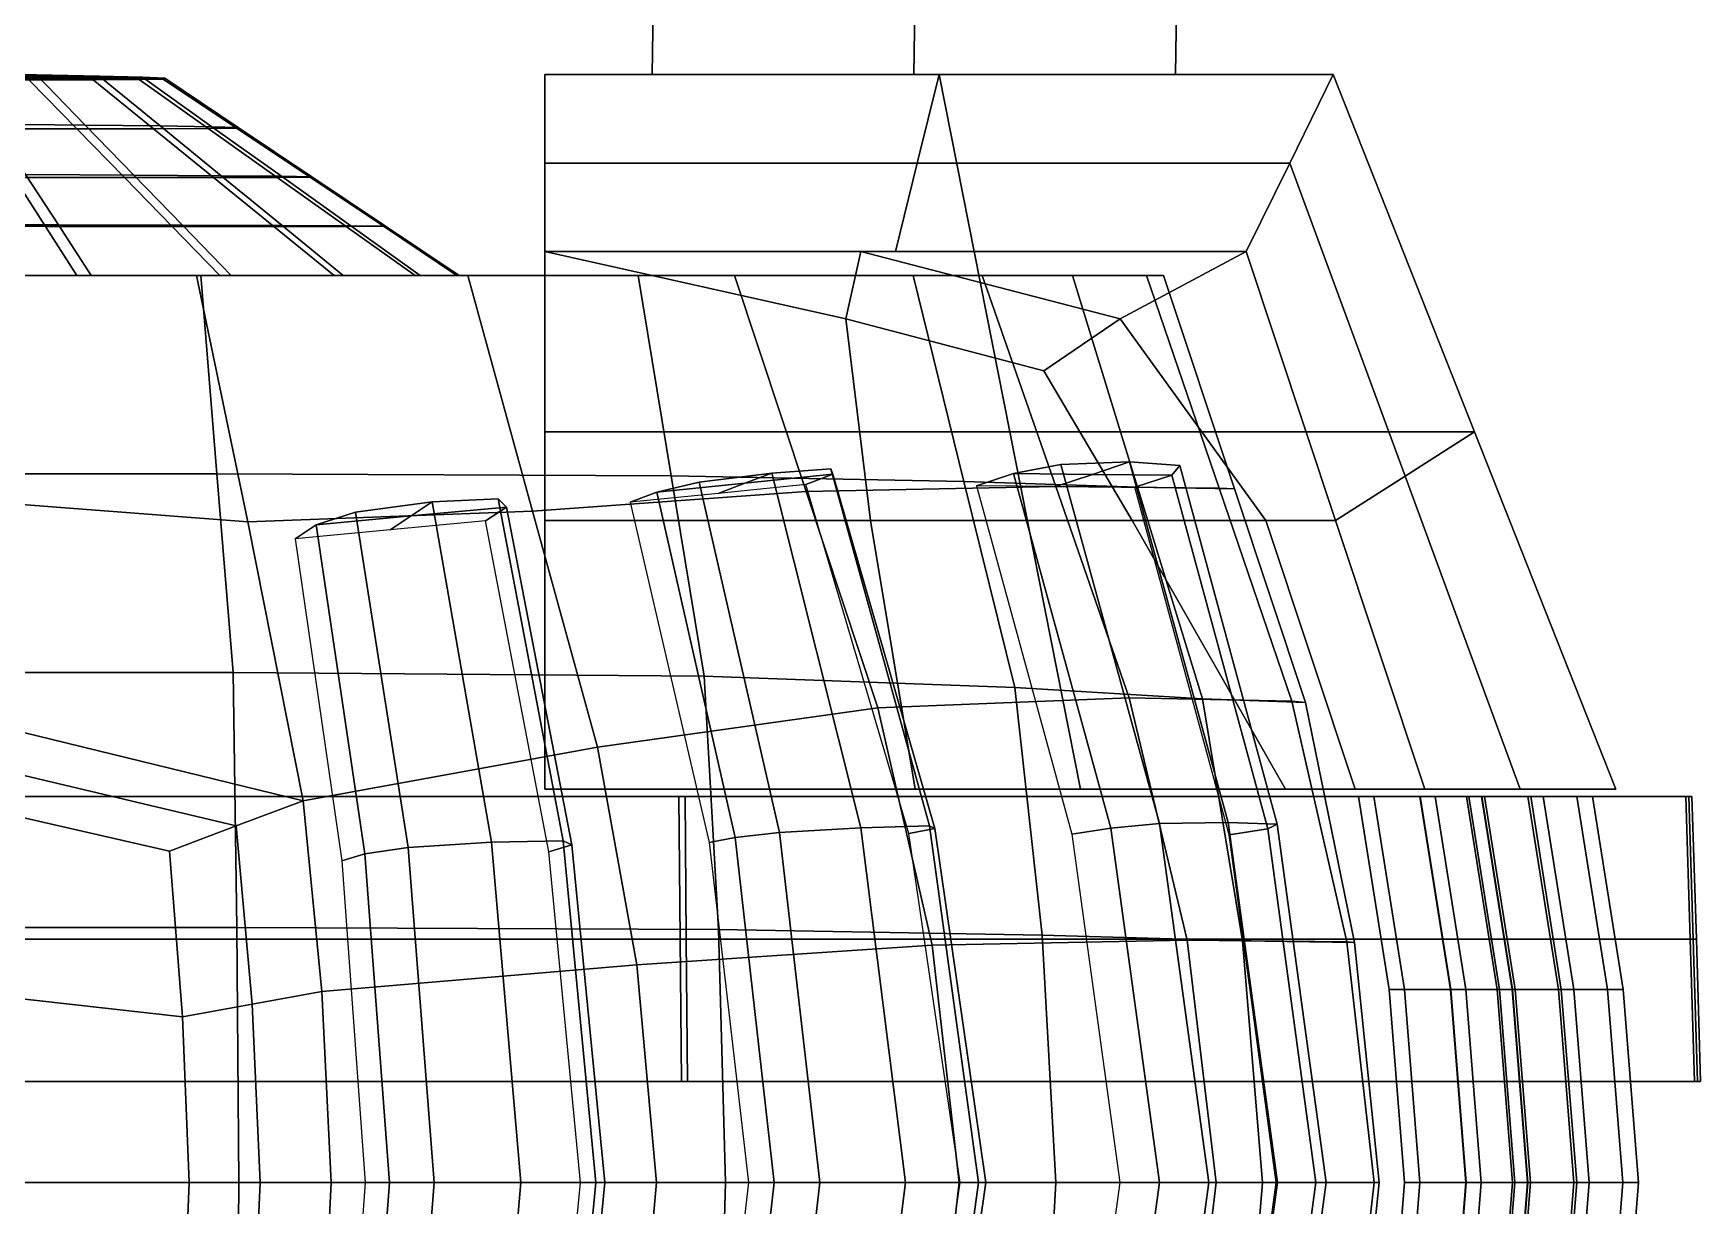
# Model space of a CAD drawing. Extents: x -1.38 to 1.31, y -1.39 to 1.48.
# Drawn here: x -0.0054 to 0.2362, y 0.0343 to 0.2042 of the extents above; entities that cross this region are included whole.
import ezdxf

# ---------------------------------------------------------------- set-up
doc = ezdxf.new("R2010")
doc.units = 0

msp = doc.modelspace()

# ---------------------------------------------------------------- linework, layer by layer
for points in [[(0.12289, 0.24325, 0.88421), (0.1222, 0.19827, 0.88421), (0.08426, 0.19827, 0.88421), (0.08495, 0.24325, 0.88421)], [(0.12289, 0.24325, 0.81766), (0.08495, 0.24325, 0.81766), (0.08426, 0.19827, 0.81766), (0.1222, 0.19827, 0.81766)], [(0.08495, 0.24325, 0.89667), (0.08426, 0.19827, 0.89667), (0.08426, 0.19827, 0.90914), (0.08495, 0.24325, 0.90914)], [(0.08495, 0.24325, 0.89667), (0.08495, 0.24325, 0.88421), (0.08426, 0.19827, 0.88421), (0.08426, 0.19827, 0.89667)], [(0.08495, 0.24325, 0.8052), (0.08495, 0.24325, 0.79273), (0.08426, 0.19827, 0.79273), (0.08426, 0.19827, 0.8052)], [(0.08495, 0.24325, 0.8052), (0.08426, 0.19827, 0.8052), (0.08426, 0.19827, 0.81766), (0.08495, 0.24325, 0.81766)], [(0.12289, 0.24325, 0.90914), (0.08495, 0.24325, 0.90914), (0.08426, 0.19827, 0.90914), (0.1222, 0.19827, 0.90914)], [(0.12289, 0.24325, 0.79273), (0.1222, 0.19827, 0.79273), (0.08426, 0.19827, 0.79273), (0.08495, 0.24325, 0.79273)], [(0.12289, 0.24325, 0.88421), (0.16082, 0.24325, 0.88421), (0.16013, 0.19827, 0.88421), (0.1222, 0.19827, 0.88421)], [(0.12289, 0.24325, 0.81766), (0.1222, 0.19827, 0.81766), (0.16013, 0.19827, 0.81766), (0.16082, 0.24325, 0.81766)], [(0.12289, 0.24325, 0.90914), (0.1222, 0.19827, 0.90914), (0.16013, 0.19827, 0.90914), (0.16082, 0.24325, 0.90914)], [(0.12289, 0.24325, 0.79273), (0.16082, 0.24325, 0.79273), (0.16013, 0.19827, 0.79273), (0.1222, 0.19827, 0.79273)], [(0.16082, 0.24325, 0.89667), (0.16082, 0.24325, 0.90914), (0.16013, 0.19827, 0.90914), (0.16013, 0.19827, 0.89667)], [(0.16082, 0.24325, 0.89667), (0.16013, 0.19827, 0.89667), (0.16013, 0.19827, 0.88421), (0.16082, 0.24325, 0.88421)], [(0.16082, 0.24325, 0.8052), (0.16082, 0.24325, 0.81766), (0.16013, 0.19827, 0.81766), (0.16013, 0.19827, 0.8052)], [(0.16082, 0.24325, 0.8052), (0.16013, 0.19827, 0.8052), (0.16013, 0.19827, 0.79273), (0.16082, 0.24325, 0.79273)], [(-0.04498, 0.19839, 0.9475), (-0.04881, 0.19851, 0.95712), (-0.01607, 0.19835, 0.97018), (-0.00493, 0.1982, 0.96349)], [(-0.04498, 0.19839, 0.9475), (-0.00493, 0.1982, 0.96349), (0.00414, 0.19804, 0.95418), (-0.04054, 0.19825, 0.93635)], [(-0.03576, 0.19809, 0.92438), (-0.04054, 0.19825, 0.93635), (0.00414, 0.19804, 0.95418), (0.01043, 0.19788, 0.94283)], [(0.00212, 0.19094, 0.97194), (-0.00493, 0.1982, 0.96349), (-0.01607, 0.19835, 0.97018), (-0.0113, 0.19106, 0.98029)], [(0.00212, 0.19094, 0.97194), (0.01298, 0.19082, 0.96053), (0.00414, 0.19804, 0.95418), (-0.00493, 0.1982, 0.96349)], [(0.1361, 0.14648, 0.7439), (0.06874, 0.14648, 0.7439), (0.06874, 0.19827, 0.7439), (0.12586, 0.19827, 0.7439)], [(0.12271, 0.18544, 0.91972), (0.12586, 0.19827, 0.91972), (0.06874, 0.19827, 0.91972), (0.06874, 0.18544, 0.91972)], [(0.06874, 0.14007, 0.75354), (0.06874, 0.18544, 0.75354), (0.06874, 0.19827, 0.7439), (0.06874, 0.14648, 0.7439)], [(0.06874, 0.18544, 0.83663), (0.06874, 0.18544, 0.91972), (0.06874, 0.19827, 0.91972), (0.06874, 0.19827, 0.83181)], [(0.06874, 0.18544, 0.83663), (0.06874, 0.19827, 0.83181), (0.06874, 0.19827, 0.7439), (0.06874, 0.18544, 0.75354)], [(0.12586, 0.19827, 0.83181), (0.12586, 0.19827, 0.7439), (0.06874, 0.19827, 0.7439), (0.06874, 0.19827, 0.83181)], [(0.12586, 0.19827, 0.83181), (0.06874, 0.19827, 0.83181), (0.06874, 0.19827, 0.91972), (0.12586, 0.19827, 0.91972)], [(0.1222, 0.19827, 0.89667), (0.1222, 0.19827, 0.90914), (0.08426, 0.19827, 0.90914), (0.08426, 0.19827, 0.89667)], [(0.1222, 0.19827, 0.89667), (0.08426, 0.19827, 0.89667), (0.08426, 0.19827, 0.88421), (0.1222, 0.19827, 0.88421)], [(0.1222, 0.19827, 0.8052), (0.1222, 0.19827, 0.81766), (0.08426, 0.19827, 0.81766), (0.08426, 0.19827, 0.8052)], [(0.1222, 0.19827, 0.8052), (0.08426, 0.19827, 0.8052), (0.08426, 0.19827, 0.79273), (0.1222, 0.19827, 0.79273)], [(0.1222, 0.19827, 0.89667), (0.16013, 0.19827, 0.89667), (0.16013, 0.19827, 0.90914), (0.1222, 0.19827, 0.90914)], [(0.1222, 0.19827, 0.89667), (0.1222, 0.19827, 0.88421), (0.16013, 0.19827, 0.88421), (0.16013, 0.19827, 0.89667)], [(0.1222, 0.19827, 0.8052), (0.16013, 0.19827, 0.8052), (0.16013, 0.19827, 0.81766), (0.1222, 0.19827, 0.81766)], [(0.1222, 0.19827, 0.8052), (0.1222, 0.19827, 0.79273), (0.16013, 0.19827, 0.79273), (0.16013, 0.19827, 0.8052)], [(0.12271, 0.18544, 0.91972), (0.17668, 0.18544, 0.91972), (0.18298, 0.19827, 0.91972), (0.12586, 0.19827, 0.91972)], [(0.1361, 0.14648, 0.7439), (0.12586, 0.19827, 0.7439), (0.18298, 0.19827, 0.7439), (0.20347, 0.14648, 0.7439)], [(0.12586, 0.19827, 0.83181), (0.12586, 0.19827, 0.91972), (0.18298, 0.19827, 0.91972), (0.18298, 0.19827, 0.83181)], [(0.12586, 0.19827, 0.83181), (0.18298, 0.19827, 0.83181), (0.18298, 0.19827, 0.7439), (0.12586, 0.19827, 0.7439)], [(0.19339, 0.14007, 0.91972), (0.20347, 0.14648, 0.91972), (0.18298, 0.19827, 0.91972), (0.17668, 0.18544, 0.91972)], [(0.20347, 0.14648, 0.83181), (0.20347, 0.14648, 0.7439), (0.18298, 0.19827, 0.7439), (0.18298, 0.19827, 0.83181)], [(0.20347, 0.14648, 0.83181), (0.18298, 0.19827, 0.83181), (0.18298, 0.19827, 0.91972), (0.20347, 0.14648, 0.91972)], [(-0.03576, 0.19809, 0.92438), (0.01043, 0.19788, 0.94283), (0.01363, 0.19773, 0.93026), (-0.03098, 0.19794, 0.91243)], [(-0.02654, 0.1978, 0.90132), (-0.03098, 0.19794, 0.91243), (0.01363, 0.19773, 0.93026), (0.01341, 0.19762, 0.9173)], [(-0.02654, 0.1978, 0.90132), (0.01341, 0.19762, 0.9173), (0.00991, 0.19753, 0.90482), (-0.02271, 0.19768, 0.89177)], [(-0.01979, 0.19759, 0.88448), (-0.02271, 0.19768, 0.89177), (0.00991, 0.19753, 0.90482), (0.00325, 0.19748, 0.8937)], [(-0.01979, 0.19759, 0.88448), (0.00325, 0.19748, 0.8937), (-0.006, 0.19747, 0.88464), (-0.01732, 0.19751, 0.87832)], [(-0.01276, 0.19042, 0.86811), (-0.01732, 0.19751, 0.87832), (-0.006, 0.19747, 0.88464), (0.00091, 0.1904, 0.87605)], [(0.01199, 0.1904, 0.88722), (0.00091, 0.1904, 0.87605), (-0.006, 0.19747, 0.88464), (0.00325, 0.19748, 0.8937)], [(0.01199, 0.1904, 0.88722), (0.00325, 0.19748, 0.8937), (0.00991, 0.19753, 0.90482), (0.01991, 0.19044, 0.90077)], [(0.02048, 0.1907, 0.94674), (0.01043, 0.19788, 0.94283), (0.00414, 0.19804, 0.95418), (0.01298, 0.19082, 0.96053)], [(0.02406, 0.1905, 0.91588), (0.01991, 0.19044, 0.90077), (0.00991, 0.19753, 0.90482), (0.01341, 0.19762, 0.9173)], [(0.02048, 0.1907, 0.94674), (0.02429, 0.19059, 0.93153), (0.01363, 0.19773, 0.93026), (0.01043, 0.19788, 0.94283)], [(0.02406, 0.1905, 0.91588), (0.01341, 0.19762, 0.9173), (0.01363, 0.19773, 0.93026), (0.02429, 0.19059, 0.93153)], [(0.00212, 0.19094, 0.97194), (-0.0113, 0.19106, 0.98029), (-0.00654, 0.18376, 0.9904), (0.00917, 0.18368, 0.9804)], [(0.00212, 0.19094, 0.97194), (0.00917, 0.18368, 0.9804), (0.02182, 0.1836, 0.96687), (0.01298, 0.19082, 0.96053)], [(-0.01276, 0.19042, 0.86811), (0.00091, 0.1904, 0.87605), (0.00782, 0.18332, 0.86747), (-0.0082, 0.18333, 0.8579)], [(0.01199, 0.1904, 0.88722), (0.02073, 0.18332, 0.88073), (0.00782, 0.18332, 0.86747), (0.00091, 0.1904, 0.87605)], [(0.01199, 0.1904, 0.88722), (0.01991, 0.19044, 0.90077), (0.02991, 0.18334, 0.89672), (0.02073, 0.18332, 0.88073)], [(0.02048, 0.1907, 0.94674), (0.01298, 0.19082, 0.96053), (0.02182, 0.1836, 0.96687), (0.03054, 0.18352, 0.95064)], [(0.02406, 0.1905, 0.91588), (0.0347, 0.18339, 0.91446), (0.02991, 0.18334, 0.89672), (0.01991, 0.19044, 0.90077)], [(0.02048, 0.1907, 0.94674), (0.03054, 0.18352, 0.95064), (0.03496, 0.18345, 0.93281), (0.02429, 0.19059, 0.93153)], [(0.02406, 0.1905, 0.91588), (0.02429, 0.19059, 0.93153), (0.03496, 0.18345, 0.93281), (0.0347, 0.18339, 0.91446)], [(-0.02239, 0.17649, 1.00721), (-0.00177, 0.17646, 1.00051), (-0.00654, 0.18376, 0.9904), (-0.02446, 0.18383, 0.99604)], [(0.01623, 0.17642, 0.98886), (0.00917, 0.18368, 0.9804), (-0.00654, 0.18376, 0.9904), (-0.00177, 0.17646, 1.00051)], [(0.01623, 0.17642, 0.98886), (0.03066, 0.17638, 0.97321), (0.02182, 0.1836, 0.96687), (0.00917, 0.18368, 0.9804)], [(0.12271, 0.18544, 0.91972), (0.06874, 0.18544, 0.91972), (0.06874, 0.17262, 0.91972), (0.11956, 0.17262, 0.91972)], [(0.06874, 0.14007, 0.75354), (0.06874, 0.13365, 0.76318), (0.06874, 0.17262, 0.76318), (0.06874, 0.18544, 0.75354)], [(0.06874, 0.18544, 0.83663), (0.06874, 0.18544, 0.75354), (0.06874, 0.17262, 0.76318), (0.06874, 0.17262, 0.84145)], [(0.06874, 0.18544, 0.83663), (0.06874, 0.17262, 0.84145), (0.06874, 0.17262, 0.91972), (0.06874, 0.18544, 0.91972)], [(0.12271, 0.18544, 0.91972), (0.11956, 0.17262, 0.91972), (0.17039, 0.17262, 0.91972), (0.17668, 0.18544, 0.91972)], [(0.19339, 0.14007, 0.91972), (0.17668, 0.18544, 0.91972), (0.17039, 0.17262, 0.91972), (0.18332, 0.13365, 0.91972)], [(-0.00364, 0.17625, 0.8477), (-0.0244, 0.17627, 0.84141), (-0.02622, 0.18337, 0.85264), (-0.0082, 0.18333, 0.8579)], [(-0.00364, 0.17625, 0.8477), (-0.0082, 0.18333, 0.8579), (0.00782, 0.18332, 0.86747), (0.01472, 0.17624, 0.85888)], [(0.02947, 0.17624, 0.87425), (0.01472, 0.17624, 0.85888), (0.00782, 0.18332, 0.86747), (0.02073, 0.18332, 0.88073)], [(0.02947, 0.17624, 0.87425), (0.02073, 0.18332, 0.88073), (0.02991, 0.18334, 0.89672), (0.03991, 0.17625, 0.89267)], [(0.04059, 0.17634, 0.95455), (0.03054, 0.18352, 0.95064), (0.02182, 0.1836, 0.96687), (0.03066, 0.17638, 0.97321)], [(0.04535, 0.17627, 0.91303), (0.03991, 0.17625, 0.89267), (0.02991, 0.18334, 0.89672), (0.0347, 0.18339, 0.91446)], [(0.04059, 0.17634, 0.95455), (0.04562, 0.1763, 0.93408), (0.03496, 0.18345, 0.93281), (0.03054, 0.18352, 0.95064)], [(0.04535, 0.17627, 0.91303), (0.0347, 0.18339, 0.91446), (0.03496, 0.18345, 0.93281), (0.04562, 0.1763, 0.93408)], [(-0.02239, 0.17649, 1.00721), (-0.02033, 0.16916, 1.01838), (0.00299, 0.16916, 1.01062), (-0.00177, 0.17646, 1.00051)], [(0.01623, 0.17642, 0.98886), (-0.00177, 0.17646, 1.00051), (0.00299, 0.16916, 1.01062), (0.02328, 0.16916, 0.99731)], [(0.01623, 0.17642, 0.98886), (0.02328, 0.16916, 0.99731), (0.0395, 0.16916, 0.97955), (0.03066, 0.17638, 0.97321)], [(-0.00364, 0.17625, 0.8477), (0.00092, 0.16916, 0.83749), (-0.02258, 0.16916, 0.83019), (-0.0244, 0.17627, 0.84141)], [(-0.00364, 0.17625, 0.8477), (0.01472, 0.17624, 0.85888), (0.02163, 0.16916, 0.8503), (0.00092, 0.16916, 0.83749)], [(0.02947, 0.17624, 0.87425), (0.03821, 0.16916, 0.86776), (0.02163, 0.16916, 0.8503), (0.01472, 0.17624, 0.85888)], [(0.02947, 0.17624, 0.87425), (0.03991, 0.17625, 0.89267), (0.04991, 0.16916, 0.88862), (0.03821, 0.16916, 0.86776)], [(0.04059, 0.17634, 0.95455), (0.03066, 0.17638, 0.97321), (0.0395, 0.16916, 0.97955), (0.05065, 0.16916, 0.95845)], [(0.04535, 0.17627, 0.91303), (0.05599, 0.16916, 0.91161), (0.04991, 0.16916, 0.88862), (0.03991, 0.17625, 0.89267)], [(0.04059, 0.17634, 0.95455), (0.05065, 0.16916, 0.95845), (0.05629, 0.16916, 0.93535), (0.04562, 0.1763, 0.93408)], [(0.04535, 0.17627, 0.91303), (0.04562, 0.1763, 0.93408), (0.05629, 0.16916, 0.93535), (0.05599, 0.16916, 0.91161)], [(0.11594, 0.13365, 0.77272), (0.11235, 0.16288, 0.7911), (0.06874, 0.17262, 0.76318), (0.06874, 0.13365, 0.76318)], [(0.11452, 0.17262, 0.84622), (0.11956, 0.17262, 0.91972), (0.06874, 0.17262, 0.91972), (0.06874, 0.17262, 0.84145)], [(0.11452, 0.17262, 0.84622), (0.06874, 0.17262, 0.84145), (0.06874, 0.17262, 0.76318), (0.11235, 0.16288, 0.7911)], [(0.11452, 0.17262, 0.84622), (0.11235, 0.16288, 0.7911), (0.14106, 0.1553, 0.8091), (0.15209, 0.16288, 0.8498)], [(0.11452, 0.17262, 0.84622), (0.15209, 0.16288, 0.8498), (0.17039, 0.17262, 0.91972), (0.11956, 0.17262, 0.91972)], [(0.17323, 0.13365, 0.85099), (0.18332, 0.13365, 0.91972), (0.17039, 0.17262, 0.91972), (0.15209, 0.16288, 0.8498)], [(0.02119, 0.14037, 0.77678), (-0.04677, 0.14037, 0.77118), (-0.04675, 0.16916, 0.78271), (0.01885, 0.16916, 0.7881)], [(0.00988, 0.16916, 0.81279), (0.01885, 0.16916, 0.7881), (-0.04675, 0.16916, 0.78271), (-0.03466, 0.16916, 0.80645)], [(0.00988, 0.16916, 0.81279), (-0.03466, 0.16916, 0.80645), (-0.02258, 0.16916, 0.83019), (0.00092, 0.16916, 0.83749)], [(-0.01987, 0.16916, 1.04045), (0.01063, 0.16916, 1.03042), (0.00299, 0.16916, 1.01062), (-0.02033, 0.16916, 1.01838)], [(-0.01987, 0.16916, 1.04045), (-0.01941, 0.16916, 1.06253), (0.01826, 0.16916, 1.05022), (0.01063, 0.16916, 1.03042)], [(-0.01532, 0.13656, 1.07359), (0.0257, 0.13343, 1.05937), (0.01826, 0.16916, 1.05022), (-0.01941, 0.16916, 1.06253)], [(0.00988, 0.16916, 0.81279), (0.00092, 0.16916, 0.83749), (0.02163, 0.16916, 0.8503), (0.05193, 0.16916, 0.82676)], [(0.04041, 0.16916, 1.01588), (0.02328, 0.16916, 0.99731), (0.00299, 0.16916, 1.01062), (0.01063, 0.16916, 1.03042)], [(0.00988, 0.16916, 0.81279), (0.05193, 0.16916, 0.82676), (0.08223, 0.16916, 0.80322), (0.01885, 0.16916, 0.7881)], [(0.04041, 0.16916, 1.01588), (0.01063, 0.16916, 1.03042), (0.01826, 0.16916, 1.05022), (0.05755, 0.16916, 1.03444)], [(0.06696, 0.13498, 1.03991), (0.05755, 0.16916, 1.03444), (0.01826, 0.16916, 1.05022), (0.0257, 0.13343, 1.05937)], [(0.02119, 0.14037, 0.77678), (0.01885, 0.16916, 0.7881), (0.08223, 0.16916, 0.80322), (0.08703, 0.14012, 0.79299)], [(0.08015, 0.16916, 0.84793), (0.05193, 0.16916, 0.82676), (0.02163, 0.16916, 0.8503), (0.03821, 0.16916, 0.86776)], [(0.04041, 0.16916, 1.01588), (0.06786, 0.16916, 0.99465), (0.0395, 0.16916, 0.97955), (0.02328, 0.16916, 0.99731)], [(0.08015, 0.16916, 0.84793), (0.03821, 0.16916, 0.86776), (0.04991, 0.16916, 0.88862), (0.09756, 0.16916, 0.87368)], [(0.09137, 0.16916, 0.96456), (0.05065, 0.16916, 0.95845), (0.0395, 0.16916, 0.97955), (0.06786, 0.16916, 0.99465)], [(0.04041, 0.16916, 1.01588), (0.05755, 0.16916, 1.03444), (0.09623, 0.16916, 1.00974), (0.06786, 0.16916, 0.99465)], [(0.10719, 0.16916, 0.90137), (0.09756, 0.16916, 0.87368), (0.04991, 0.16916, 0.88862), (0.05599, 0.16916, 0.91161)], [(0.09137, 0.16916, 0.96456), (0.1061, 0.16916, 0.9315), (0.05629, 0.16916, 0.93535), (0.05065, 0.16916, 0.95845)], [(0.08015, 0.16916, 0.84793), (0.12209, 0.16916, 0.82811), (0.08223, 0.16916, 0.80322), (0.05193, 0.16916, 0.82676)], [(0.10719, 0.16916, 0.90137), (0.05599, 0.16916, 0.91161), (0.05629, 0.16916, 0.93535), (0.1061, 0.16916, 0.9315)], [(0.06696, 0.13498, 1.03991), (0.1066, 0.13781, 1.01139), (0.09623, 0.16916, 1.00974), (0.05755, 0.16916, 1.03444)], [(0.09137, 0.16916, 0.96456), (0.06786, 0.16916, 0.99465), (0.09623, 0.16916, 1.00974), (0.1321, 0.16916, 0.97067)], [(0.08015, 0.16916, 0.84793), (0.09756, 0.16916, 0.87368), (0.14521, 0.16916, 0.85874), (0.12209, 0.16916, 0.82811)], [(0.12946, 0.13929, 0.82018), (0.08703, 0.14012, 0.79299), (0.08223, 0.16916, 0.80322), (0.12209, 0.16916, 0.82811)], [(0.09137, 0.16916, 0.96456), (0.1321, 0.16916, 0.97067), (0.15591, 0.16916, 0.92765), (0.1061, 0.16916, 0.9315)], [(0.14276, 0.13854, 0.97001), (0.1321, 0.16916, 0.97067), (0.09623, 0.16916, 1.00974), (0.1066, 0.13781, 1.01139)], [(0.10719, 0.16916, 0.90137), (0.15838, 0.16916, 0.89113), (0.14521, 0.16916, 0.85874), (0.09756, 0.16916, 0.87368)], [(0.10719, 0.16916, 0.90137), (0.1061, 0.16916, 0.9315), (0.15591, 0.16916, 0.92765), (0.15838, 0.16916, 0.89113)], [(0.12946, 0.13929, 0.82018), (0.12209, 0.16916, 0.82811), (0.14521, 0.16916, 0.85874), (0.15462, 0.13846, 0.85336)], [(0.14276, 0.13854, 0.97001), (0.16645, 0.1383, 0.92548), (0.15591, 0.16916, 0.92765), (0.1321, 0.16916, 0.97067)], [(0.16868, 0.1382, 0.88753), (0.15462, 0.13846, 0.85336), (0.14521, 0.16916, 0.85874), (0.15838, 0.16916, 0.89113)], [(0.16868, 0.1382, 0.88753), (0.15838, 0.16916, 0.89113), (0.15591, 0.16916, 0.92765), (0.16645, 0.1383, 0.92548)], [(0.11594, 0.13365, 0.77272), (0.15386, 0.13365, 0.79706), (0.14106, 0.1553, 0.8091), (0.11235, 0.16288, 0.7911)], [(0.17323, 0.13365, 0.85099), (0.15209, 0.16288, 0.8498), (0.14106, 0.1553, 0.8091), (0.15386, 0.13365, 0.79706)], [(0.1361, 0.14648, 0.7439), (0.14635, 0.09469, 0.7439), (0.06874, 0.09469, 0.7439), (0.06874, 0.14648, 0.7439)], [(0.06874, 0.14007, 0.75354), (0.06874, 0.14648, 0.7439), (0.06874, 0.09469, 0.7439), (0.06874, 0.09469, 0.75354)], [(0.1361, 0.14648, 0.7439), (0.20347, 0.14648, 0.7439), (0.22396, 0.09469, 0.7439), (0.14635, 0.09469, 0.7439)], [(0.19339, 0.14007, 0.91972), (0.2101, 0.09469, 0.91972), (0.22396, 0.09469, 0.91972), (0.20347, 0.14648, 0.91972)], [(0.20347, 0.14648, 0.83181), (0.20347, 0.14648, 0.91972), (0.22396, 0.09469, 0.91972), (0.22396, 0.09469, 0.83181)], [(0.20347, 0.14648, 0.83181), (0.22396, 0.09469, 0.83181), (0.22396, 0.09469, 0.7439), (0.20347, 0.14648, 0.7439)], [(0.02119, 0.14037, 0.77678), (0.02354, 0.11158, 0.76546), (-0.04679, 0.11159, 0.75966), (-0.04677, 0.14037, 0.77118)], [(0.02119, 0.14037, 0.77678), (0.08703, 0.14012, 0.79299), (0.09183, 0.11107, 0.78276), (0.02354, 0.11158, 0.76546)], [(0.09772, 0.13904, 1.02606), (0.08498, 0.13774, 1.03514), (0.09108, 0.13917, 1.03689), (0.1016, 0.14051, 1.03142)], [(0.11454, 0.08908, 1.03582), (0.1016, 0.14051, 1.03142), (0.09108, 0.13917, 1.03689), (0.10275, 0.08841, 1.04152)], [(0.09772, 0.13904, 1.02606), (0.11045, 0.14033, 1.01699), (0.10657, 0.13886, 1.01163), (0.09383, 0.13756, 1.02071)], [(0.09772, 0.13904, 1.02606), (0.1016, 0.14051, 1.03142), (0.11018, 0.14112, 1.02328), (0.11045, 0.14033, 1.01699)], [(0.11454, 0.08908, 1.03582), (0.12445, 0.08939, 1.02725), (0.11018, 0.14112, 1.02328), (0.1016, 0.14051, 1.03142)], [(0.12525, 0.08899, 1.02058), (0.12148, 0.08826, 1.01487), (0.10657, 0.13886, 1.01163), (0.11045, 0.14033, 1.01699)], [(0.12525, 0.08899, 1.02058), (0.11045, 0.14033, 1.01699), (0.11018, 0.14112, 1.02328), (0.12445, 0.08939, 1.02725)], [(0.15075, 0.08904, 0.99076), (0.13664, 0.14043, 0.98972), (0.13129, 0.13865, 0.98595), (0.14512, 0.08815, 0.98693)], [(0.14811, 0.14032, 0.97378), (0.14276, 0.13854, 0.97001), (0.13129, 0.13865, 0.98595), (0.13664, 0.14043, 0.98972)], [(0.14811, 0.14032, 0.97378), (0.13664, 0.14043, 0.98972), (0.14352, 0.14174, 0.98856), (0.15346, 0.14211, 0.97755)], [(0.15075, 0.08904, 0.99076), (0.15781, 0.0897, 0.98941), (0.14352, 0.14174, 0.98856), (0.13664, 0.14043, 0.98972)], [(0.14811, 0.14032, 0.97378), (0.15958, 0.14022, 0.95784), (0.15424, 0.13844, 0.95407), (0.14276, 0.13854, 0.97001)], [(0.16775, 0.08988, 0.9777), (0.15346, 0.14211, 0.97755), (0.14352, 0.14174, 0.98856), (0.15781, 0.0897, 0.98941)], [(0.14811, 0.14032, 0.97378), (0.15346, 0.14211, 0.97755), (0.16073, 0.14158, 0.96465), (0.15958, 0.14022, 0.95784)], [(0.16775, 0.08988, 0.9777), (0.17488, 0.08962, 0.96408), (0.16073, 0.14158, 0.96465), (0.15346, 0.14211, 0.97755)], [(0.17351, 0.08894, 0.95699), (0.16788, 0.08805, 0.95316), (0.15424, 0.13844, 0.95407), (0.15958, 0.14022, 0.95784)], [(0.17351, 0.08894, 0.95699), (0.15958, 0.14022, 0.95784), (0.16073, 0.14158, 0.96465), (0.17488, 0.08962, 0.96408)], [(0.06696, 0.13498, 1.03991), (0.07637, 0.10079, 1.04537), (0.11698, 0.10646, 1.01304), (0.1066, 0.13781, 1.01139)], [(0.06874, 0.14007, 0.75354), (0.06874, 0.09469, 0.75354), (0.06874, 0.09469, 0.76318), (0.06874, 0.13365, 0.76318)], [(0.09772, 0.13904, 1.02606), (0.09383, 0.13756, 1.02071), (0.08109, 0.13627, 1.02978), (0.08498, 0.13774, 1.03514)], [(0.0963, 0.0877, 1.03961), (0.08498, 0.13774, 1.03514), (0.08109, 0.13627, 1.02978), (0.09253, 0.08696, 1.03389)], [(0.0963, 0.0877, 1.03961), (0.10275, 0.08841, 1.04152), (0.09108, 0.13917, 1.03689), (0.08498, 0.13774, 1.03514)], [(0.12946, 0.13929, 0.82018), (0.13682, 0.10942, 0.81226), (0.09183, 0.11107, 0.78276), (0.08703, 0.14012, 0.79299)], [(0.14276, 0.13854, 0.97001), (0.1066, 0.13781, 1.01139), (0.11698, 0.10646, 1.01304), (0.15342, 0.10793, 0.96936)], [(0.12946, 0.13929, 0.82018), (0.15462, 0.13846, 0.85336), (0.16403, 0.10776, 0.84797), (0.13682, 0.10942, 0.81226)], [(0.14276, 0.13854, 0.97001), (0.15342, 0.10793, 0.96936), (0.177, 0.10744, 0.92332), (0.16645, 0.1383, 0.92548)], [(0.16868, 0.1382, 0.88753), (0.17898, 0.10724, 0.88393), (0.16403, 0.10776, 0.84797), (0.15462, 0.13846, 0.85336)], [(0.16868, 0.1382, 0.88753), (0.16645, 0.1383, 0.92548), (0.177, 0.10744, 0.92332), (0.17898, 0.10724, 0.88393)], [(0.19339, 0.14007, 0.91972), (0.18332, 0.13365, 0.91972), (0.19625, 0.09469, 0.91972), (0.2101, 0.09469, 0.91972)], [(-0.01532, 0.13656, 1.07359), (-0.01123, 0.10395, 1.08465), (0.03369, 0.09302, 1.07203), (0.0257, 0.13343, 1.05937)], [(0.04936, 0.13429, 1.05637), (0.03557, 0.133, 1.06374), (0.04129, 0.13484, 1.06618), (0.05239, 0.13632, 1.06209)], [(0.06098, 0.08699, 1.0718), (0.05239, 0.13632, 1.06209), (0.04129, 0.13484, 1.06618), (0.0489, 0.08625, 1.07682)], [(0.04936, 0.13429, 1.05637), (0.06316, 0.13558, 1.04901), (0.06012, 0.13356, 1.0433), (0.04633, 0.13226, 1.05066)], [(0.04936, 0.13429, 1.05637), (0.05239, 0.13632, 1.06209), (0.06198, 0.13678, 1.05514), (0.06316, 0.13558, 1.04901)], [(0.06098, 0.08699, 1.0718), (0.0714, 0.08722, 1.06384), (0.06198, 0.13678, 1.05514), (0.05239, 0.13632, 1.06209)], [(0.07265, 0.08662, 1.05725), (0.06932, 0.08561, 1.05136), (0.06012, 0.13356, 1.0433), (0.06316, 0.13558, 1.04901)], [(0.07265, 0.08662, 1.05725), (0.06316, 0.13558, 1.04901), (0.06198, 0.13678, 1.05514), (0.0714, 0.08722, 1.06384)], [(0.06696, 0.13498, 1.03991), (0.0257, 0.13343, 1.05937), (0.03369, 0.09302, 1.07203), (0.07637, 0.10079, 1.04537)], [(0.04936, 0.13429, 1.05637), (0.04633, 0.13226, 1.05066), (0.03253, 0.13097, 1.05802), (0.03557, 0.133, 1.06374)], [(0.04265, 0.08533, 1.07457), (0.03557, 0.133, 1.06374), (0.03253, 0.13097, 1.05802), (0.03931, 0.08431, 1.06868)], [(0.04265, 0.08533, 1.07457), (0.0489, 0.08625, 1.07682), (0.04129, 0.13484, 1.06618), (0.03557, 0.133, 1.06374)], [(0.11594, 0.13365, 0.77272), (0.06874, 0.13365, 0.76318), (0.06874, 0.09469, 0.76318), (0.1224, 0.09469, 0.77272)], [(0.11594, 0.13365, 0.77272), (0.1224, 0.09469, 0.77272), (0.17607, 0.09469, 0.78226), (0.15386, 0.13365, 0.79706)], [(0.17323, 0.13365, 0.85099), (0.15386, 0.13365, 0.79706), (0.17607, 0.09469, 0.78226), (0.18616, 0.09469, 0.85099)], [(0.17323, 0.13365, 0.85099), (0.18616, 0.09469, 0.85099), (0.19625, 0.09469, 0.91972), (0.18332, 0.13365, 0.91972)], [(0.02409, 0.07462, 0.75911), (-0.04752, 0.07462, 0.75347), (-0.04679, 0.11159, 0.75966), (0.02354, 0.11158, 0.76546)], [(0.02409, 0.07462, 0.75911), (0.02354, 0.11158, 0.76546), (0.09183, 0.11107, 0.78276), (0.09389, 0.07437, 0.77658)], [(0.14078, 0.07354, 0.80675), (0.09389, 0.07437, 0.77658), (0.09183, 0.11107, 0.78276), (0.13682, 0.10942, 0.81226)], [(0.14078, 0.07354, 0.80675), (0.13682, 0.10942, 0.81226), (0.16403, 0.10776, 0.84797), (0.16982, 0.07271, 0.84353)], [(0.08207, 0.06922, 1.04941), (0.12484, 0.07206, 1.01535), (0.11698, 0.10646, 1.01304), (0.07637, 0.10079, 1.04537)], [(0.16184, 0.07279, 0.96972), (0.15342, 0.10793, 0.96936), (0.11698, 0.10646, 1.01304), (0.12484, 0.07206, 1.01535)], [(0.16184, 0.07279, 0.96972), (0.18495, 0.07255, 0.92177), (0.177, 0.10744, 0.92332), (0.15342, 0.10793, 0.96936)], [(0.18608, 0.07245, 0.88079), (0.16982, 0.07271, 0.84353), (0.16403, 0.10776, 0.84797), (0.17898, 0.10724, 0.88393)], [(0.18608, 0.07245, 0.88079), (0.17898, 0.10724, 0.88393), (0.177, 0.10744, 0.92332), (0.18495, 0.07255, 0.92177)], [(-0.0143, 0.09845, 1.06068), (0.02401, 0.08937, 1.05038), (0.03369, 0.09302, 1.07203), (-0.01123, 0.10395, 1.08465)], [(0.08207, 0.06922, 1.04941), (0.07637, 0.10079, 1.04537), (0.03369, 0.09302, 1.07203), (0.03641, 0.06534, 1.07767)], [(-0.0143, 0.09845, 1.06068), (-0.01737, 0.09295, 1.03672), (0.01433, 0.08572, 1.02873), (0.02401, 0.08937, 1.05038)], [(0.13438, 0.09469, 0.75831), (0.1224, 0.09469, 0.77272), (0.06874, 0.09469, 0.76318), (0.06874, 0.09469, 0.75354)], [(0.13438, 0.09469, 0.75831), (0.06874, 0.09469, 0.75354), (0.06874, 0.09469, 0.7439), (0.14635, 0.09469, 0.7439)], [(0.13438, 0.09469, 0.75831), (0.20001, 0.09469, 0.76308), (0.17607, 0.09469, 0.78226), (0.1224, 0.09469, 0.77272)], [(0.13438, 0.09469, 0.75831), (0.14635, 0.09469, 0.7439), (0.22396, 0.09469, 0.7439), (0.20001, 0.09469, 0.76308)], [(0.20506, 0.09469, 0.8414), (0.18616, 0.09469, 0.85099), (0.17607, 0.09469, 0.78226), (0.20001, 0.09469, 0.76308)], [(0.20506, 0.09469, 0.8414), (0.2101, 0.09469, 0.91972), (0.19625, 0.09469, 0.91972), (0.18616, 0.09469, 0.85099)], [(0.20506, 0.09469, 0.8414), (0.20001, 0.09469, 0.76308), (0.22396, 0.09469, 0.7439), (0.22396, 0.09469, 0.83181)], [(0.20506, 0.09469, 0.8414), (0.22396, 0.09469, 0.83181), (0.22396, 0.09469, 0.91972), (0.2101, 0.09469, 0.91972)], [(0.08833, 0.07297, 0.75352), (-0.05156, 0.07297, 0.74126), (-0.05132, 0.09361, 0.74332), (0.08815, 0.09361, 0.75563)], [(0.08859, 0.09361, 0.76363), (0.08815, 0.09361, 0.75563), (-0.05132, 0.09361, 0.74332), (-0.05087, 0.09361, 0.75131)], [(0.08859, 0.09361, 0.76363), (-0.05087, 0.09361, 0.75131), (-0.05043, 0.09361, 0.7593), (0.08904, 0.09361, 0.77162)], [(0.08922, 0.07297, 0.7695), (0.08904, 0.09361, 0.77162), (-0.05043, 0.09361, 0.7593), (-0.05067, 0.07297, 0.75724)], [(-0.01614, 0.0653, 1.04262), (0.01622, 0.06169, 1.03284), (0.01433, 0.08572, 1.02873), (-0.01737, 0.09295, 1.03672)], [(0.02632, 0.06351, 1.05526), (0.03641, 0.06534, 1.07767), (0.03369, 0.09302, 1.07203), (0.02401, 0.08937, 1.05038)], [(0.08833, 0.07297, 0.75352), (0.08815, 0.09361, 0.75563), (0.2341, 0.09361, 0.77717), (0.23472, 0.07297, 0.77502)], [(0.08859, 0.09361, 0.76363), (0.23454, 0.09361, 0.78516), (0.2341, 0.09361, 0.77717), (0.08815, 0.09361, 0.75563)], [(0.08859, 0.09361, 0.76363), (0.08904, 0.09361, 0.77162), (0.23498, 0.09361, 0.79315), (0.23454, 0.09361, 0.78516)], [(0.08922, 0.07297, 0.7695), (0.23561, 0.07297, 0.791), (0.23498, 0.09361, 0.79315), (0.08904, 0.09361, 0.77162)], [(0.19107, 0.06563, 0.80537), (0.19331, 0.06563, 0.81208), (0.18887, 0.09361, 0.81208), (0.18663, 0.09361, 0.80537)], [(0.19107, 0.06563, 0.80537), (0.18663, 0.09361, 0.80537), (0.18887, 0.09361, 0.79866), (0.19331, 0.06563, 0.79866)], [(0.20002, 0.06563, 0.79642), (0.19331, 0.06563, 0.79866), (0.18887, 0.09361, 0.79866), (0.19557, 0.09361, 0.79642)], [(0.20002, 0.06563, 0.81431), (0.19557, 0.09361, 0.81431), (0.18887, 0.09361, 0.81208), (0.19331, 0.06563, 0.81208)], [(0.19998, 0.06563, 0.84413), (0.20221, 0.06563, 0.85084), (0.19777, 0.09361, 0.85084), (0.19554, 0.09361, 0.84413)], [(0.19998, 0.06563, 0.84413), (0.19554, 0.09361, 0.84413), (0.19777, 0.09361, 0.83742), (0.20221, 0.06563, 0.83742)], [(0.20002, 0.06563, 0.79642), (0.19557, 0.09361, 0.79642), (0.20228, 0.09361, 0.79866), (0.20672, 0.06563, 0.79866)], [(0.20002, 0.06563, 0.81431), (0.20672, 0.06563, 0.81208), (0.20228, 0.09361, 0.81208), (0.19557, 0.09361, 0.81431)], [(0.20892, 0.06563, 0.85308), (0.20448, 0.09361, 0.85308), (0.19777, 0.09361, 0.85084), (0.20221, 0.06563, 0.85084)], [(0.20892, 0.06563, 0.83519), (0.20221, 0.06563, 0.83742), (0.19777, 0.09361, 0.83742), (0.20448, 0.09361, 0.83519)], [(0.20896, 0.06563, 0.80537), (0.20672, 0.06563, 0.79866), (0.20228, 0.09361, 0.79866), (0.20452, 0.09361, 0.80537)], [(0.20896, 0.06563, 0.80537), (0.20452, 0.09361, 0.80537), (0.20228, 0.09361, 0.81208), (0.20672, 0.06563, 0.81208)], [(0.2071, 0.06563, 0.88603), (0.20934, 0.06563, 0.89274), (0.20489, 0.09361, 0.89274), (0.20266, 0.09361, 0.88603)], [(0.2071, 0.06563, 0.88603), (0.20266, 0.09361, 0.88603), (0.20489, 0.09361, 0.87932), (0.20934, 0.06563, 0.87932)], [(0.20892, 0.06563, 0.85308), (0.21563, 0.06563, 0.85084), (0.21119, 0.09361, 0.85084), (0.20448, 0.09361, 0.85308)], [(0.20892, 0.06563, 0.83519), (0.20448, 0.09361, 0.83519), (0.21119, 0.09361, 0.83742), (0.21563, 0.06563, 0.83742)], [(0.21604, 0.06563, 0.87708), (0.20934, 0.06563, 0.87932), (0.20489, 0.09361, 0.87932), (0.2116, 0.09361, 0.87708)], [(0.21604, 0.06563, 0.89497), (0.2116, 0.09361, 0.89497), (0.20489, 0.09361, 0.89274), (0.20934, 0.06563, 0.89274)], [(0.21787, 0.06563, 0.84413), (0.21563, 0.06563, 0.83742), (0.21119, 0.09361, 0.83742), (0.21343, 0.09361, 0.84413)], [(0.21787, 0.06563, 0.84413), (0.21343, 0.09361, 0.84413), (0.21119, 0.09361, 0.85084), (0.21563, 0.06563, 0.85084)], [(0.21604, 0.06563, 0.87708), (0.2116, 0.09361, 0.87708), (0.21831, 0.09361, 0.87932), (0.22275, 0.06563, 0.87932)], [(0.21604, 0.06563, 0.89497), (0.22275, 0.06563, 0.89274), (0.21831, 0.09361, 0.89274), (0.2116, 0.09361, 0.89497)], [(0.22499, 0.06563, 0.88603), (0.22275, 0.06563, 0.87932), (0.21831, 0.09361, 0.87932), (0.22055, 0.09361, 0.88603)], [(0.22499, 0.06563, 0.88603), (0.22055, 0.09361, 0.88603), (0.21831, 0.09361, 0.89274), (0.22275, 0.06563, 0.89274)], [(0.23517, 0.07297, 0.78301), (0.23472, 0.07297, 0.77502), (0.2341, 0.09361, 0.77717), (0.23454, 0.09361, 0.78516)], [(0.23517, 0.07297, 0.78301), (0.23454, 0.09361, 0.78516), (0.23498, 0.09361, 0.79315), (0.23561, 0.07297, 0.791)], [(0.15075, 0.08904, 0.99076), (0.1578, 0.03766, 0.99128), (0.16495, 0.03766, 0.98983), (0.15781, 0.0897, 0.98941)], [(0.16775, 0.08988, 0.9777), (0.15781, 0.0897, 0.98941), (0.16495, 0.03766, 0.98983), (0.17489, 0.03766, 0.97778)], [(0.16775, 0.08988, 0.9777), (0.17489, 0.03766, 0.97778), (0.18195, 0.03766, 0.9638), (0.17488, 0.08962, 0.96408)], [(0.17351, 0.08894, 0.95699), (0.17488, 0.08962, 0.96408), (0.18195, 0.03766, 0.9638), (0.18047, 0.03766, 0.95656)], [(0.02632, 0.06351, 1.05526), (0.02401, 0.08937, 1.05038), (0.01433, 0.08572, 1.02873), (0.01622, 0.06169, 1.03284)], [(0.06098, 0.08699, 1.0718), (0.06527, 0.03766, 1.07666), (0.07611, 0.03766, 1.06818), (0.0714, 0.08722, 1.06384)], [(0.07265, 0.08662, 1.05725), (0.0714, 0.08722, 1.06384), (0.07611, 0.03766, 1.06818), (0.0774, 0.03766, 1.06137)], [(0.0963, 0.0877, 1.03961), (0.09253, 0.08696, 1.03389), (0.09825, 0.03766, 1.03595), (0.10196, 0.03766, 1.04185)], [(0.0963, 0.0877, 1.03961), (0.10196, 0.03766, 1.04185), (0.10858, 0.03766, 1.04384), (0.10275, 0.08841, 1.04152)], [(0.11454, 0.08908, 1.03582), (0.10275, 0.08841, 1.04152), (0.10858, 0.03766, 1.04384), (0.12101, 0.03766, 1.03801)], [(0.11454, 0.08908, 1.03582), (0.12101, 0.03766, 1.03801), (0.13159, 0.03766, 1.02924), (0.12445, 0.08939, 1.02725)], [(0.12525, 0.08899, 1.02058), (0.13264, 0.03766, 1.02238), (0.12893, 0.03766, 1.01648), (0.12148, 0.08826, 1.01487)], [(0.12525, 0.08899, 1.02058), (0.12445, 0.08939, 1.02725), (0.13159, 0.03766, 1.02924), (0.13264, 0.03766, 1.02238)], [(0.15075, 0.08904, 0.99076), (0.14512, 0.08815, 0.98693), (0.15204, 0.03766, 0.98742), (0.1578, 0.03766, 0.99128)], [(0.17351, 0.08894, 0.95699), (0.18047, 0.03766, 0.95656), (0.17471, 0.03766, 0.9527), (0.16788, 0.08805, 0.95316)], [(0.04265, 0.08533, 1.07457), (0.03931, 0.08431, 1.06868), (0.0427, 0.03766, 1.07401), (0.04619, 0.03766, 1.07999)], [(0.04265, 0.08533, 1.07457), (0.04619, 0.03766, 1.07999), (0.0527, 0.03766, 1.08214), (0.0489, 0.08625, 1.07682)], [(0.06098, 0.08699, 1.0718), (0.0489, 0.08625, 1.07682), (0.0527, 0.03766, 1.08214), (0.06527, 0.03766, 1.07666)], [(0.07265, 0.08662, 1.05725), (0.0774, 0.03766, 1.06137), (0.07391, 0.03766, 1.05539), (0.06932, 0.08561, 1.05136)], [(0.08833, 0.07297, 0.75352), (0.08851, 0.05233, 0.7514), (-0.0518, 0.05233, 0.73919), (-0.05156, 0.07297, 0.74126)], [(0.08922, 0.07297, 0.7695), (-0.05067, 0.07297, 0.75724), (-0.05092, 0.05233, 0.75518), (0.0894, 0.05233, 0.76739)], [(0.02409, 0.07462, 0.75911), (0.02436, 0.03766, 0.75594), (-0.04789, 0.03766, 0.75038), (-0.04752, 0.07462, 0.75347)], [(0.02409, 0.07462, 0.75911), (0.09389, 0.07437, 0.77658), (0.09492, 0.03766, 0.77348), (0.02436, 0.03766, 0.75594)], [(0.08833, 0.07297, 0.75352), (0.23472, 0.07297, 0.77502), (0.23535, 0.05233, 0.77287), (0.08851, 0.05233, 0.7514)], [(0.08922, 0.07297, 0.7695), (0.0894, 0.05233, 0.76739), (0.23623, 0.05233, 0.78885), (0.23561, 0.07297, 0.791)], [(0.14078, 0.07354, 0.80675), (0.14276, 0.03766, 0.804), (0.09492, 0.03766, 0.77348), (0.09389, 0.07437, 0.77658)], [(0.16184, 0.07279, 0.96972), (0.12484, 0.07206, 1.01535), (0.12877, 0.03766, 1.01651), (0.16604, 0.03766, 0.9699)], [(0.14078, 0.07354, 0.80675), (0.16982, 0.07271, 0.84353), (0.17272, 0.03766, 0.8413), (0.14276, 0.03766, 0.804)], [(0.16184, 0.07279, 0.96972), (0.16604, 0.03766, 0.9699), (0.18893, 0.03766, 0.92099), (0.18495, 0.07255, 0.92177)], [(0.18608, 0.07245, 0.88079), (0.18963, 0.03766, 0.87922), (0.17272, 0.03766, 0.8413), (0.16982, 0.07271, 0.84353)], [(0.18608, 0.07245, 0.88079), (0.18495, 0.07255, 0.92177), (0.18893, 0.03766, 0.92099), (0.18963, 0.03766, 0.87922)], [(0.23517, 0.07297, 0.78301), (0.23579, 0.05233, 0.78086), (0.23535, 0.05233, 0.77287), (0.23472, 0.07297, 0.77502)], [(0.23517, 0.07297, 0.78301), (0.23561, 0.07297, 0.791), (0.23623, 0.05233, 0.78885), (0.23579, 0.05233, 0.78086)], [(0.08207, 0.06922, 1.04941), (0.08491, 0.03766, 1.05143), (0.12877, 0.03766, 1.01651), (0.12484, 0.07206, 1.01535)], [(0.08207, 0.06922, 1.04941), (0.03641, 0.06534, 1.07767), (0.03777, 0.03766, 1.08049), (0.08491, 0.03766, 1.05143)], [(-0.01614, 0.0653, 1.04262), (-0.01553, 0.03766, 1.04558), (0.01716, 0.03766, 1.0349), (0.01622, 0.06169, 1.03284)], [(0.02632, 0.06351, 1.05526), (0.02747, 0.03766, 1.05769), (0.03777, 0.03766, 1.08049), (0.03641, 0.06534, 1.07767)], [(0.19107, 0.06563, 0.80537), (0.19331, 0.06563, 0.79866), (0.19553, 0.03766, 0.79866), (0.19329, 0.03766, 0.80537)], [(0.19107, 0.06563, 0.80537), (0.19329, 0.03766, 0.80537), (0.19553, 0.03766, 0.81208), (0.19331, 0.06563, 0.81208)], [(0.20002, 0.06563, 0.79642), (0.20224, 0.03766, 0.79642), (0.19553, 0.03766, 0.79866), (0.19331, 0.06563, 0.79866)], [(0.20002, 0.06563, 0.81431), (0.19331, 0.06563, 0.81208), (0.19553, 0.03766, 0.81208), (0.20224, 0.03766, 0.81431)], [(0.19998, 0.06563, 0.84413), (0.20221, 0.06563, 0.83742), (0.20444, 0.03766, 0.83742), (0.2022, 0.03766, 0.84413)], [(0.19998, 0.06563, 0.84413), (0.2022, 0.03766, 0.84413), (0.20444, 0.03766, 0.85084), (0.20221, 0.06563, 0.85084)], [(0.20002, 0.06563, 0.79642), (0.20672, 0.06563, 0.79866), (0.20895, 0.03766, 0.79866), (0.20224, 0.03766, 0.79642)], [(0.20002, 0.06563, 0.81431), (0.20224, 0.03766, 0.81431), (0.20895, 0.03766, 0.81208), (0.20672, 0.06563, 0.81208)], [(0.20892, 0.06563, 0.85308), (0.20221, 0.06563, 0.85084), (0.20444, 0.03766, 0.85084), (0.21114, 0.03766, 0.85308)], [(0.20892, 0.06563, 0.83519), (0.21114, 0.03766, 0.83519), (0.20444, 0.03766, 0.83742), (0.20221, 0.06563, 0.83742)], [(0.20896, 0.06563, 0.80537), (0.20672, 0.06563, 0.81208), (0.20895, 0.03766, 0.81208), (0.21118, 0.03766, 0.80537)], [(0.20896, 0.06563, 0.80537), (0.21118, 0.03766, 0.80537), (0.20895, 0.03766, 0.79866), (0.20672, 0.06563, 0.79866)], [(0.2071, 0.06563, 0.88603), (0.20934, 0.06563, 0.87932), (0.21156, 0.03766, 0.87932), (0.20932, 0.03766, 0.88603)], [(0.2071, 0.06563, 0.88603), (0.20932, 0.03766, 0.88603), (0.21156, 0.03766, 0.89274), (0.20934, 0.06563, 0.89274)], [(0.20892, 0.06563, 0.85308), (0.21114, 0.03766, 0.85308), (0.21785, 0.03766, 0.85084), (0.21563, 0.06563, 0.85084)], [(0.20892, 0.06563, 0.83519), (0.21563, 0.06563, 0.83742), (0.21785, 0.03766, 0.83742), (0.21114, 0.03766, 0.83519)], [(0.21604, 0.06563, 0.87708), (0.21827, 0.03766, 0.87708), (0.21156, 0.03766, 0.87932), (0.20934, 0.06563, 0.87932)], [(0.21604, 0.06563, 0.89497), (0.20934, 0.06563, 0.89274), (0.21156, 0.03766, 0.89274), (0.21827, 0.03766, 0.89497)], [(0.21787, 0.06563, 0.84413), (0.21563, 0.06563, 0.85084), (0.21785, 0.03766, 0.85084), (0.22009, 0.03766, 0.84413)], [(0.21787, 0.06563, 0.84413), (0.22009, 0.03766, 0.84413), (0.21785, 0.03766, 0.83742), (0.21563, 0.06563, 0.83742)], [(0.21604, 0.06563, 0.87708), (0.22275, 0.06563, 0.87932), (0.22497, 0.03766, 0.87932), (0.21827, 0.03766, 0.87708)], [(0.21604, 0.06563, 0.89497), (0.21827, 0.03766, 0.89497), (0.22497, 0.03766, 0.89274), (0.22275, 0.06563, 0.89274)], [(0.22499, 0.06563, 0.88603), (0.22275, 0.06563, 0.89274), (0.22497, 0.03766, 0.89274), (0.22721, 0.03766, 0.88603)], [(0.22499, 0.06563, 0.88603), (0.22721, 0.03766, 0.88603), (0.22497, 0.03766, 0.87932), (0.22275, 0.06563, 0.87932)], [(0.02632, 0.06351, 1.05526), (0.01622, 0.06169, 1.03284), (0.01716, 0.03766, 1.0349), (0.02747, 0.03766, 1.05769)], [(0.08895, 0.05233, 0.7594), (-0.05136, 0.05233, 0.74719), (-0.0518, 0.05233, 0.73919), (0.08851, 0.05233, 0.7514)], [(0.08895, 0.05233, 0.7594), (0.0894, 0.05233, 0.76739), (-0.05092, 0.05233, 0.75518), (-0.05136, 0.05233, 0.74719)], [(0.08895, 0.05233, 0.7594), (0.08851, 0.05233, 0.7514), (0.23535, 0.05233, 0.77287), (0.23579, 0.05233, 0.78086)], [(0.08895, 0.05233, 0.7594), (0.23579, 0.05233, 0.78086), (0.23623, 0.05233, 0.78885), (0.0894, 0.05233, 0.76739)], [(0.02409, 0.00069, 0.75911), (-0.04752, 0.00069, 0.75347), (-0.04789, 0.03766, 0.75038), (0.02436, 0.03766, 0.75594)], [(-0.01614, 0.01001, 1.04262), (0.01622, 0.01363, 1.03284), (0.01716, 0.03766, 1.0349), (-0.01553, 0.03766, 1.04558)], [(0.02632, 0.0118, 1.05526), (0.02747, 0.03766, 1.05769), (0.01716, 0.03766, 1.0349), (0.01622, 0.01363, 1.03284)], [(0.02409, 0.00069, 0.75911), (0.02436, 0.03766, 0.75594), (0.09492, 0.03766, 0.77348), (0.09389, 0.00095, 0.77658)], [(0.02632, 0.0118, 1.05526), (0.03641, 0.00997, 1.07767), (0.03777, 0.03766, 1.08049), (0.02747, 0.03766, 1.05769)], [(0.08207, 0.00609, 1.04941), (0.08491, 0.03766, 1.05143), (0.03777, 0.03766, 1.08049), (0.03641, 0.00997, 1.07767)], [(0.04265, -0.01001, 1.07457), (0.04619, 0.03766, 1.07999), (0.0427, 0.03766, 1.07401), (0.03931, -0.009, 1.06868)], [(0.04265, -0.01001, 1.07457), (0.0489, -0.01094, 1.07682), (0.0527, 0.03766, 1.08214), (0.04619, 0.03766, 1.07999)], [(0.06098, -0.01167, 1.0718), (0.06527, 0.03766, 1.07666), (0.0527, 0.03766, 1.08214), (0.0489, -0.01094, 1.07682)], [(0.06098, -0.01167, 1.0718), (0.0714, -0.01191, 1.06384), (0.07611, 0.03766, 1.06818), (0.06527, 0.03766, 1.07666)], [(0.07265, -0.01131, 1.05725), (0.06932, -0.01029, 1.05136), (0.07391, 0.03766, 1.05539), (0.0774, 0.03766, 1.06137)], [(0.07265, -0.01131, 1.05725), (0.0774, 0.03766, 1.06137), (0.07611, 0.03766, 1.06818), (0.0714, -0.01191, 1.06384)], [(0.08207, 0.00609, 1.04941), (0.12484, 0.00326, 1.01535), (0.12877, 0.03766, 1.01651), (0.08491, 0.03766, 1.05143)], [(0.0963, -0.01239, 1.03961), (0.10196, 0.03766, 1.04185), (0.09825, 0.03766, 1.03595), (0.09253, -0.01165, 1.03389)], [(0.14078, 0.00178, 0.80675), (0.09389, 0.00095, 0.77658), (0.09492, 0.03766, 0.77348), (0.14276, 0.03766, 0.804)], [(0.0963, -0.01239, 1.03961), (0.10275, -0.0131, 1.04152), (0.10858, 0.03766, 1.04384), (0.10196, 0.03766, 1.04185)], [(0.11454, -0.01377, 1.03582), (0.12101, 0.03766, 1.03801), (0.10858, 0.03766, 1.04384), (0.10275, -0.0131, 1.04152)], [(0.11454, -0.01377, 1.03582), (0.12445, -0.01407, 1.02725), (0.13159, 0.03766, 1.02924), (0.12101, 0.03766, 1.03801)], [(0.12525, -0.01368, 1.02058), (0.12148, -0.01294, 1.01487), (0.12893, 0.03766, 1.01648), (0.13264, 0.03766, 1.02238)], [(0.12525, -0.01368, 1.02058), (0.13264, 0.03766, 1.02238), (0.13159, 0.03766, 1.02924), (0.12445, -0.01407, 1.02725)], [(0.16184, 0.00252, 0.96972), (0.16604, 0.03766, 0.9699), (0.12877, 0.03766, 1.01651), (0.12484, 0.00326, 1.01535)], [(0.14078, 0.00178, 0.80675), (0.14276, 0.03766, 0.804), (0.17272, 0.03766, 0.8413), (0.16982, 0.00261, 0.84353)], [(0.15075, -0.01373, 0.99076), (0.1578, 0.03766, 0.99128), (0.15204, 0.03766, 0.98742), (0.14512, -0.01284, 0.98693)], [(0.15075, -0.01373, 0.99076), (0.15781, -0.01439, 0.98941), (0.16495, 0.03766, 0.98983), (0.1578, 0.03766, 0.99128)], [(0.16775, -0.01457, 0.9777), (0.17489, 0.03766, 0.97778), (0.16495, 0.03766, 0.98983), (0.15781, -0.01439, 0.98941)], [(0.16184, 0.00252, 0.96972), (0.18495, 0.00277, 0.92177), (0.18893, 0.03766, 0.92099), (0.16604, 0.03766, 0.9699)], [(0.16775, -0.01457, 0.9777), (0.17488, -0.01431, 0.96408), (0.18195, 0.03766, 0.9638), (0.17489, 0.03766, 0.97778)], [(0.17351, -0.01362, 0.95699), (0.16788, -0.01273, 0.95316), (0.17471, 0.03766, 0.9527), (0.18047, 0.03766, 0.95656)], [(0.18608, 0.00286, 0.88079), (0.16982, 0.00261, 0.84353), (0.17272, 0.03766, 0.8413), (0.18963, 0.03766, 0.87922)], [(0.17351, -0.01362, 0.95699), (0.18047, 0.03766, 0.95656), (0.18195, 0.03766, 0.9638), (0.17488, -0.01431, 0.96408)], [(0.18608, 0.00286, 0.88079), (0.18963, 0.03766, 0.87922), (0.18893, 0.03766, 0.92099), (0.18495, 0.00277, 0.92177)], [(0.19107, 0.00968, 0.80537), (0.19329, 0.03766, 0.80537), (0.19553, 0.03766, 0.79866), (0.19331, 0.00968, 0.79866)], [(0.19107, 0.00968, 0.80537), (0.19331, 0.00968, 0.81208), (0.19553, 0.03766, 0.81208), (0.19329, 0.03766, 0.80537)], [(0.20002, 0.00968, 0.79642), (0.19331, 0.00968, 0.79866), (0.19553, 0.03766, 0.79866), (0.20224, 0.03766, 0.79642)], [(0.20002, 0.00968, 0.81431), (0.20224, 0.03766, 0.81431), (0.19553, 0.03766, 0.81208), (0.19331, 0.00968, 0.81208)], [(0.19998, 0.00968, 0.84413), (0.2022, 0.03766, 0.84413), (0.20444, 0.03766, 0.83742), (0.20221, 0.00968, 0.83742)], [(0.19998, 0.00968, 0.84413), (0.20221, 0.00968, 0.85084), (0.20444, 0.03766, 0.85084), (0.2022, 0.03766, 0.84413)], [(0.20002, 0.00968, 0.79642), (0.20224, 0.03766, 0.79642), (0.20895, 0.03766, 0.79866), (0.20672, 0.00968, 0.79866)], [(0.20002, 0.00968, 0.81431), (0.20672, 0.00968, 0.81208), (0.20895, 0.03766, 0.81208), (0.20224, 0.03766, 0.81431)], [(0.20892, 0.00968, 0.85308), (0.21114, 0.03766, 0.85308), (0.20444, 0.03766, 0.85084), (0.20221, 0.00968, 0.85084)], [(0.20892, 0.00968, 0.83519), (0.20221, 0.00968, 0.83742), (0.20444, 0.03766, 0.83742), (0.21114, 0.03766, 0.83519)], [(0.20896, 0.00968, 0.80537), (0.20672, 0.00968, 0.79866), (0.20895, 0.03766, 0.79866), (0.21118, 0.03766, 0.80537)], [(0.20896, 0.00968, 0.80537), (0.21118, 0.03766, 0.80537), (0.20895, 0.03766, 0.81208), (0.20672, 0.00968, 0.81208)], [(0.2071, 0.00968, 0.88603), (0.20932, 0.03766, 0.88603), (0.21156, 0.03766, 0.87932), (0.20934, 0.00968, 0.87932)], [(0.2071, 0.00968, 0.88603), (0.20934, 0.00968, 0.89274), (0.21156, 0.03766, 0.89274), (0.20932, 0.03766, 0.88603)], [(0.20892, 0.00968, 0.85308), (0.21563, 0.00968, 0.85084), (0.21785, 0.03766, 0.85084), (0.21114, 0.03766, 0.85308)], [(0.20892, 0.00968, 0.83519), (0.21114, 0.03766, 0.83519), (0.21785, 0.03766, 0.83742), (0.21563, 0.00968, 0.83742)], [(0.21604, 0.00968, 0.87708), (0.20934, 0.00968, 0.87932), (0.21156, 0.03766, 0.87932), (0.21827, 0.03766, 0.87708)], [(0.21604, 0.00968, 0.89497), (0.21827, 0.03766, 0.89497), (0.21156, 0.03766, 0.89274), (0.20934, 0.00968, 0.89274)], [(0.21787, 0.00968, 0.84413), (0.21563, 0.00968, 0.83742), (0.21785, 0.03766, 0.83742), (0.22009, 0.03766, 0.84413)], [(0.21787, 0.00968, 0.84413), (0.22009, 0.03766, 0.84413), (0.21785, 0.03766, 0.85084), (0.21563, 0.00968, 0.85084)], [(0.21604, 0.00968, 0.87708), (0.21827, 0.03766, 0.87708), (0.22497, 0.03766, 0.87932), (0.22275, 0.00968, 0.87932)], [(0.21604, 0.00968, 0.89497), (0.22275, 0.00968, 0.89274), (0.22497, 0.03766, 0.89274), (0.21827, 0.03766, 0.89497)], [(0.22499, 0.00968, 0.88603), (0.22275, 0.00968, 0.87932), (0.22497, 0.03766, 0.87932), (0.22721, 0.03766, 0.88603)], [(0.22499, 0.00968, 0.88603), (0.22721, 0.03766, 0.88603), (0.22497, 0.03766, 0.89274), (0.22275, 0.00968, 0.89274)]]:
    msp.add_3dface(points)

doc.saveas('drawing.dxf')
